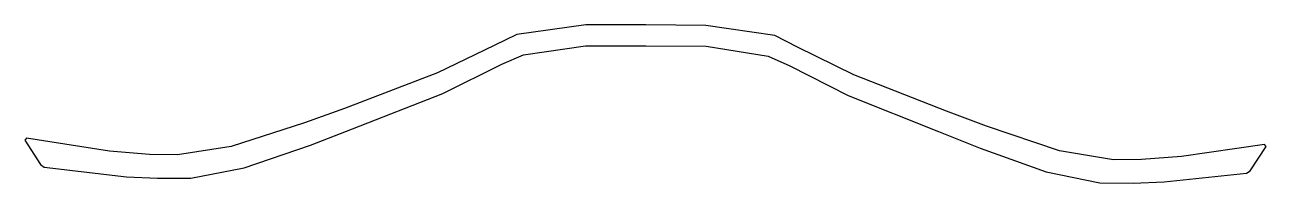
# Model space of a CAD drawing. Extents: x 304 to 1171, y 27 to 138.
import ezdxf

# ---------------------------------------------------------------- set-up
doc = ezdxf.new("R2010")
doc.units = 0

msp = doc.modelspace()

# ---------------------------------------------------------------- linework, layer by layer
at = {"layer": 'CutLine', "color": 8, "linetype": 'CONTINUOUS'}
for p, q in [((647.636206, 131.069917), (631.884715, 123.196726)), ((695.876952, 137.808192), (647.636206, 131.069917)), ((737.827228, 137.810285), (695.876952, 137.808192)), ((779.775566, 137.390649), (737.827228, 137.810285)), ((827.94687, 130.172527), (779.775566, 137.390649)), ((843.619165, 122.142998), (827.94687, 130.172527)), ((631.884715, 123.196726), (592.300764, 104.193806)), ((652.332074, 116.681339), (695.549596, 123.136535)), ((695.549596, 123.136535), (737.754423, 123.14896)), ((737.754423, 123.14896), (779.957038, 122.716453)), ((779.957038, 122.716453), (823.108005, 115.831415)), ((883.012074, 102.747025), (843.619165, 122.142998)), ((637.1067, 110.088562), (652.332074, 116.681339)), ((823.108005, 115.831415), (838.267014, 109.087441)), ((592.300764, 104.193806), (527.139487, 79.247807)), ((596.005514, 89.606945), (637.1067, 110.088562)), ((838.267014, 109.087441), (879.162314, 88.197763)), ((947.92182, 77.153746), (883.012074, 102.747025)), ((532.753225, 64.985341), (596.005514, 89.606945)), ((879.162314, 88.197763), (942.166429, 62.947852)), ((527.139487, 79.247807), (499.278632, 69.069875)), ((975.680065, 66.699044), (947.92182, 77.153746)), ((499.278632, 69.069875), (448.128088, 52.471127)), ((503.491106, 53.558683), (532.753225, 64.985341)), ((942.166429, 62.947852), (971.313328, 51.230538)), ((1026.687086, 49.583984), (975.680065, 66.699044)), ((305.022856, 58.433345), (303.870003, 56.951748)), ((303.870003, 56.951748), (314.816433, 39.838065)), ((363.026586, 49.350529), (305.022856, 58.433345)), ((448.128088, 52.471127), (410.477034, 46.5715)), ((457.13575, 37.480378), (503.491106, 53.558683)), ((1170.027786, 53.972812), (1111.92894, 45.520668)), ((1160.033076, 35.48522), (1171.164813, 52.478938)), ((1171.164813, 52.478938), (1170.027786, 53.972812)), ((390.926269, 46.826931), (363.026586, 49.350529)), ((410.477034, 46.5715), (390.926269, 46.826931)), ((971.313328, 51.230538), (1017.509662, 34.690444)), ((1064.420949, 43.260193), (1026.687086, 49.583984)), ((1111.92894, 45.520668), (1084.003593, 43.300044)), ((314.816433, 39.838065), (317.295408, 38.123741)), ((317.295408, 38.123741), (374.81358, 31.36147)), ((419.76929, 30.330025), (457.13575, 37.480378)), ((1084.003593, 43.300044), (1064.420949, 43.260193)), ((1157.535634, 33.797912), (1160.033076, 35.48522)), ((374.81358, 31.36147), (396.46059, 30.223098)), ((396.46059, 30.223098), (419.76929, 30.330025)), ((1017.509662, 34.690444), (1054.91355, 27.13004)), ((1054.91355, 27.13004), (1078.269426, 26.762901)), ((1078.269426, 26.762901), (1099.947242, 27.660295)), ((1099.947242, 27.660295), (1157.535634, 33.797912))]:
    msp.add_line(p, q, dxfattribs=at)

doc.saveas('drawing.dxf')
